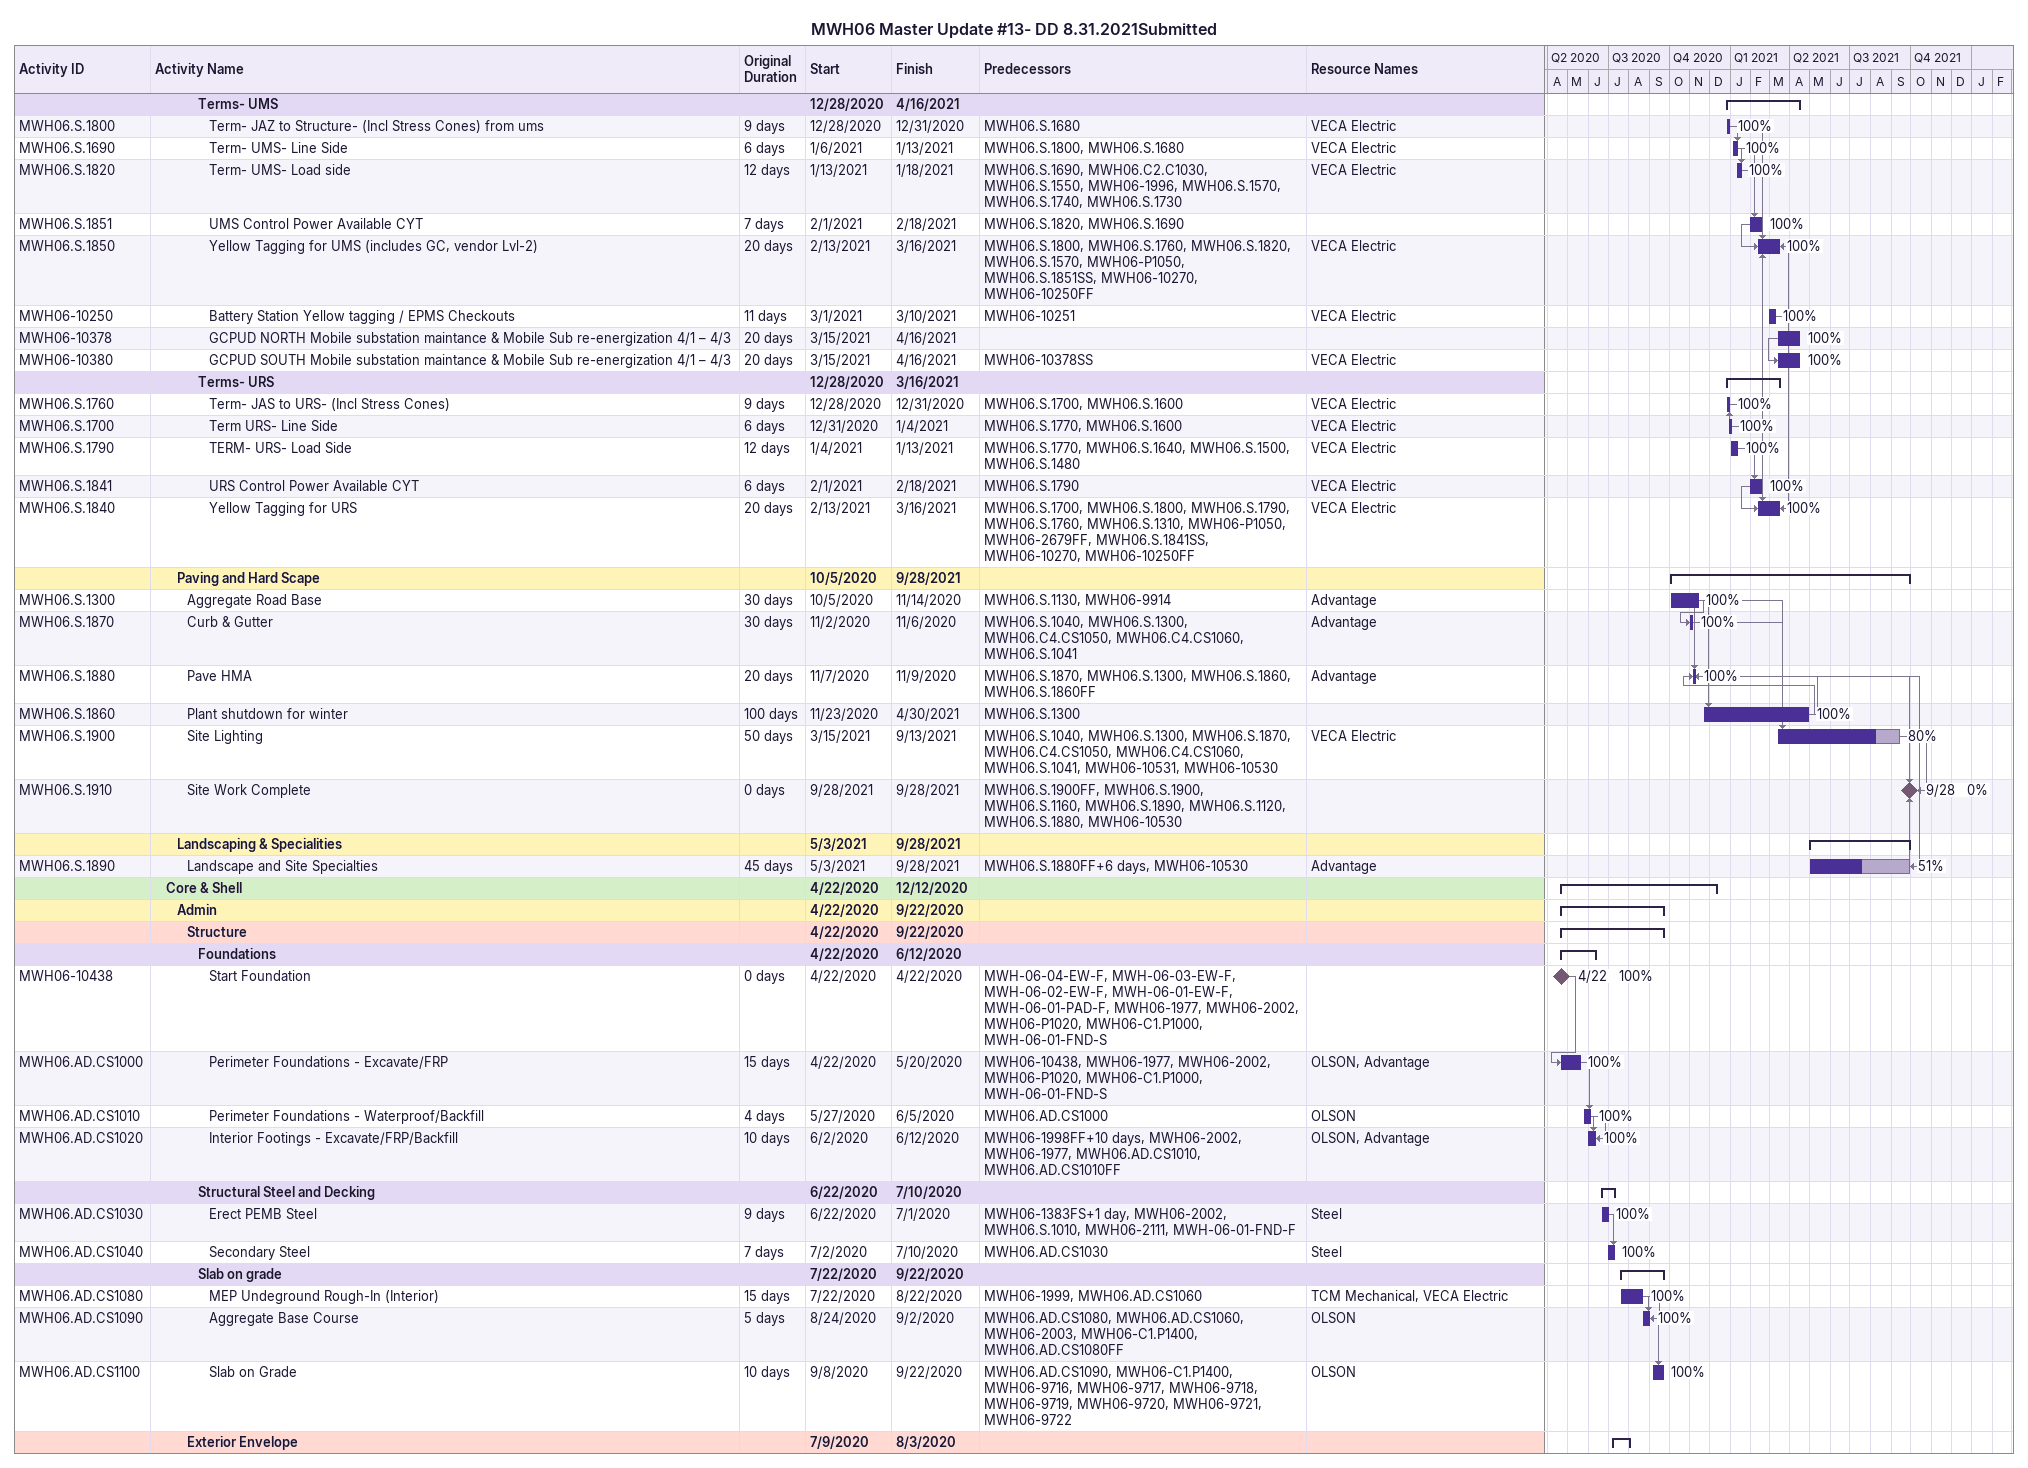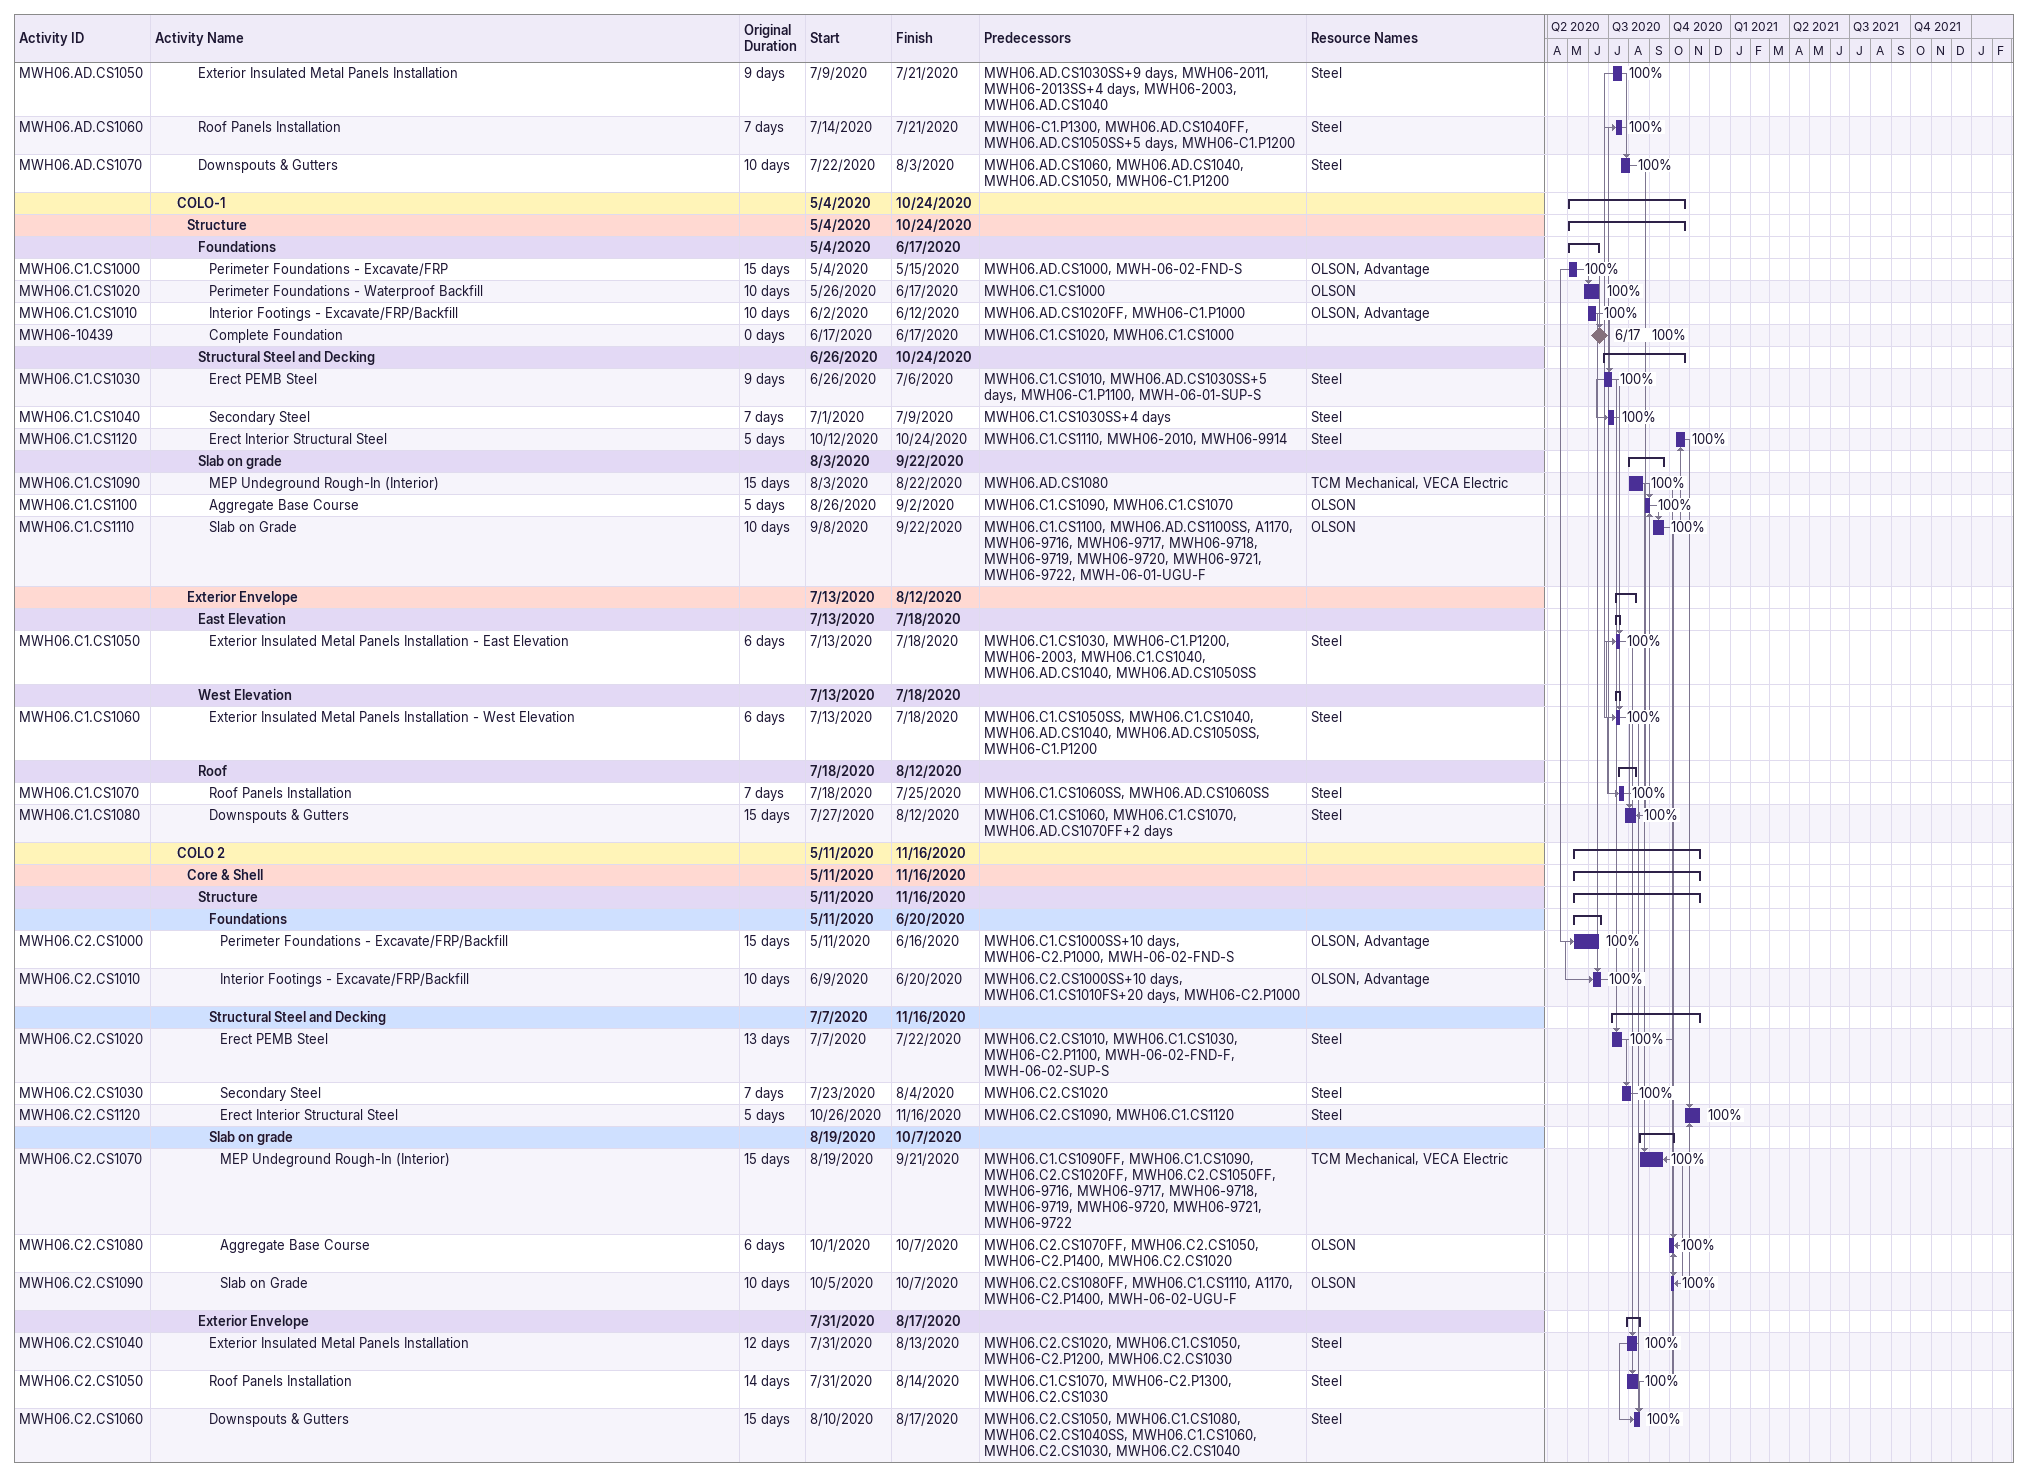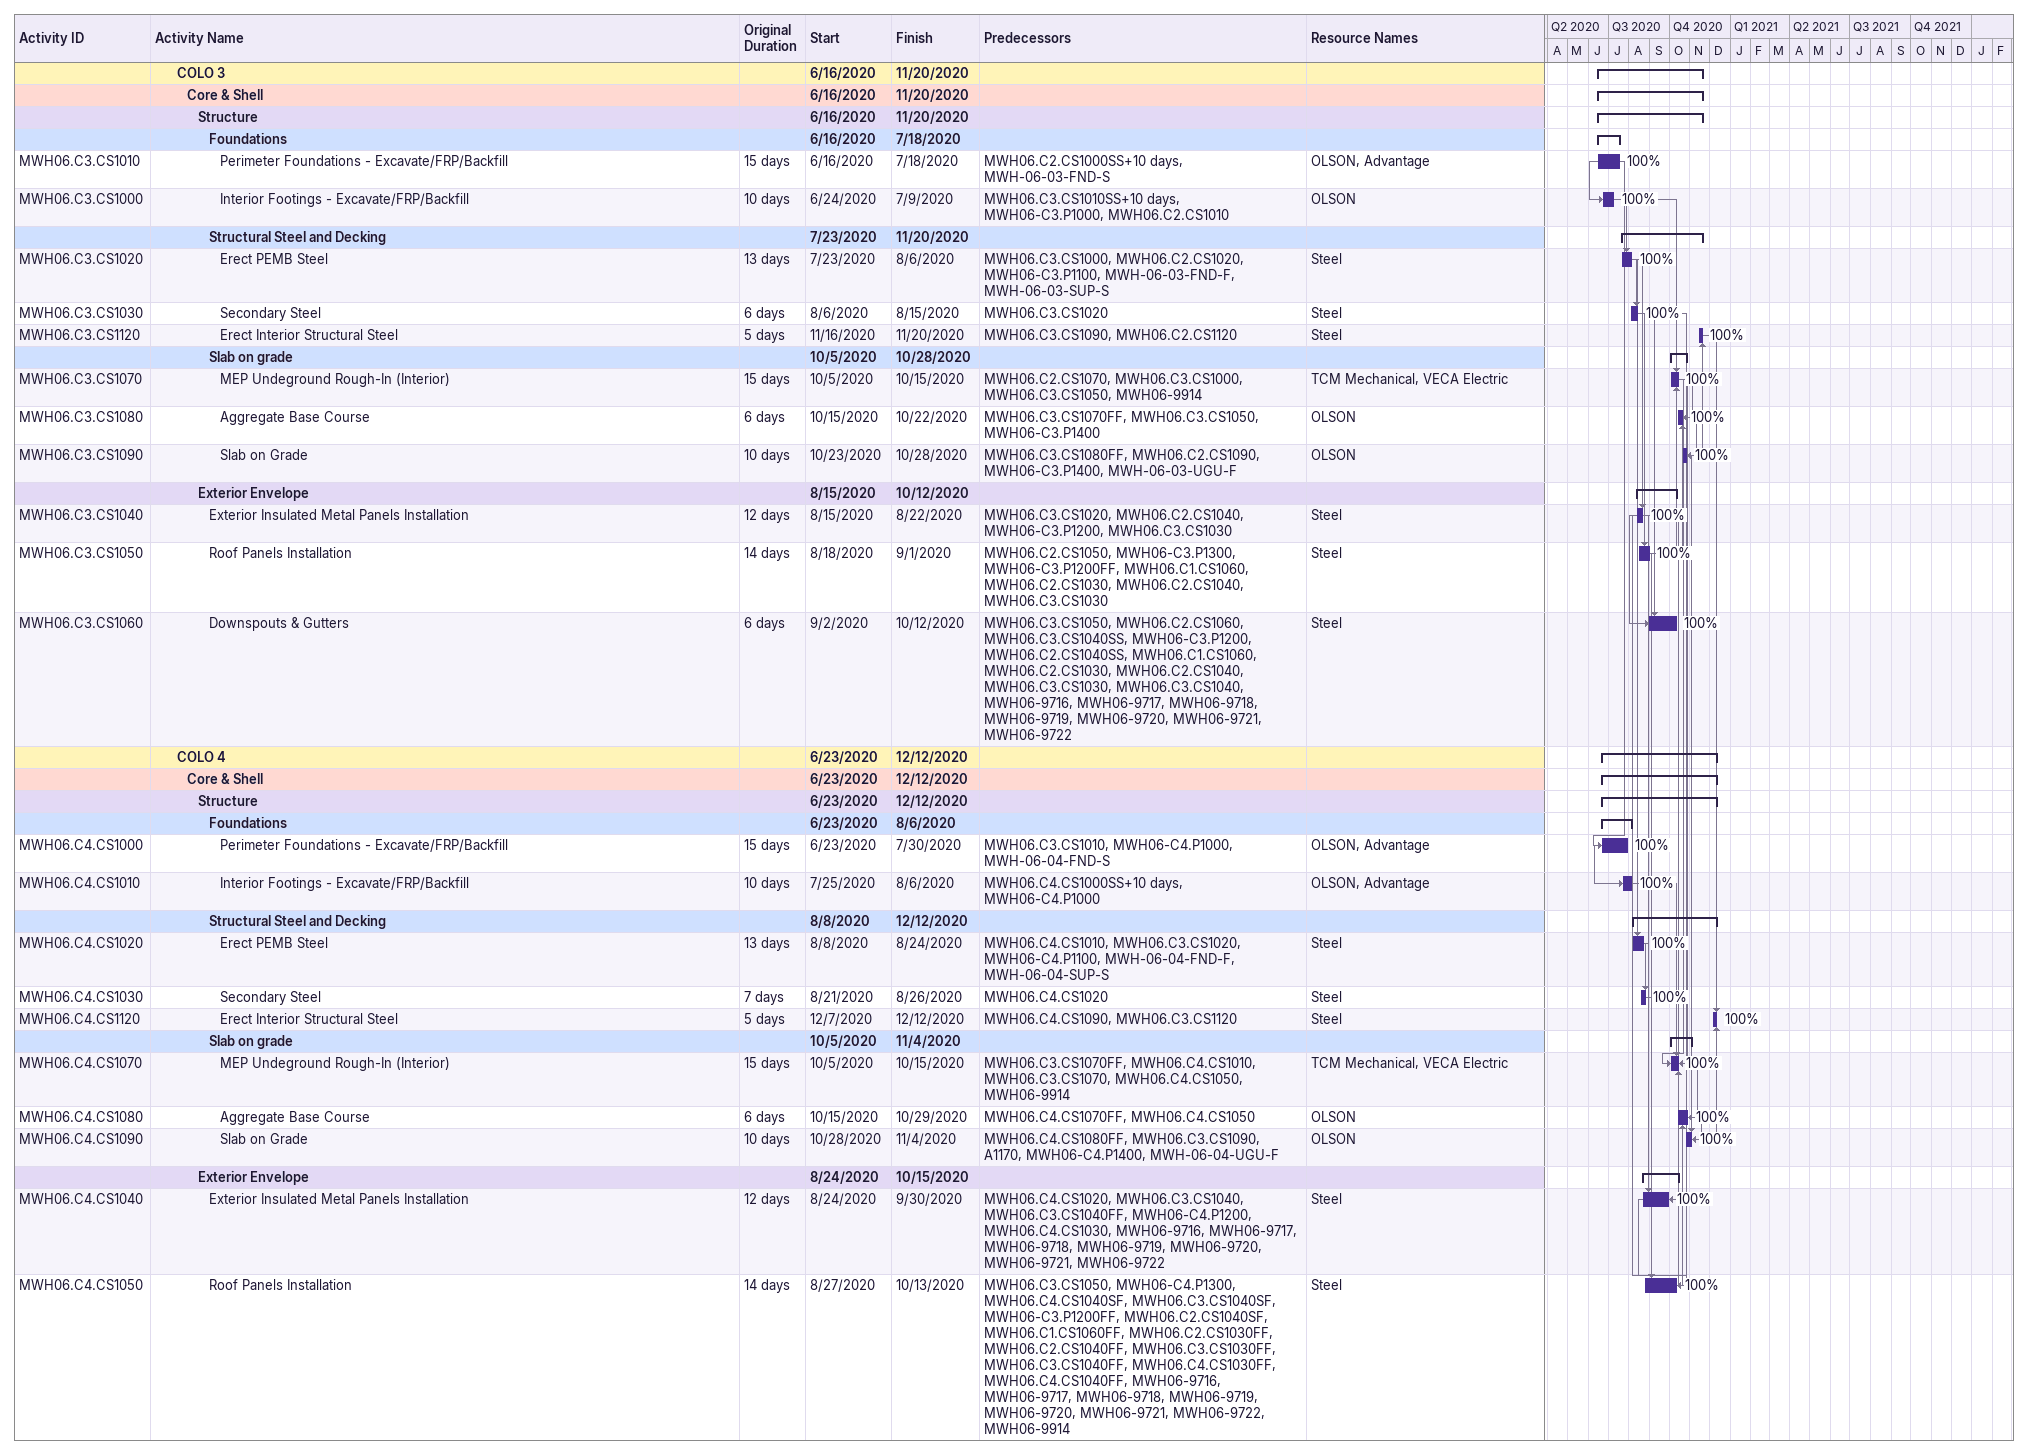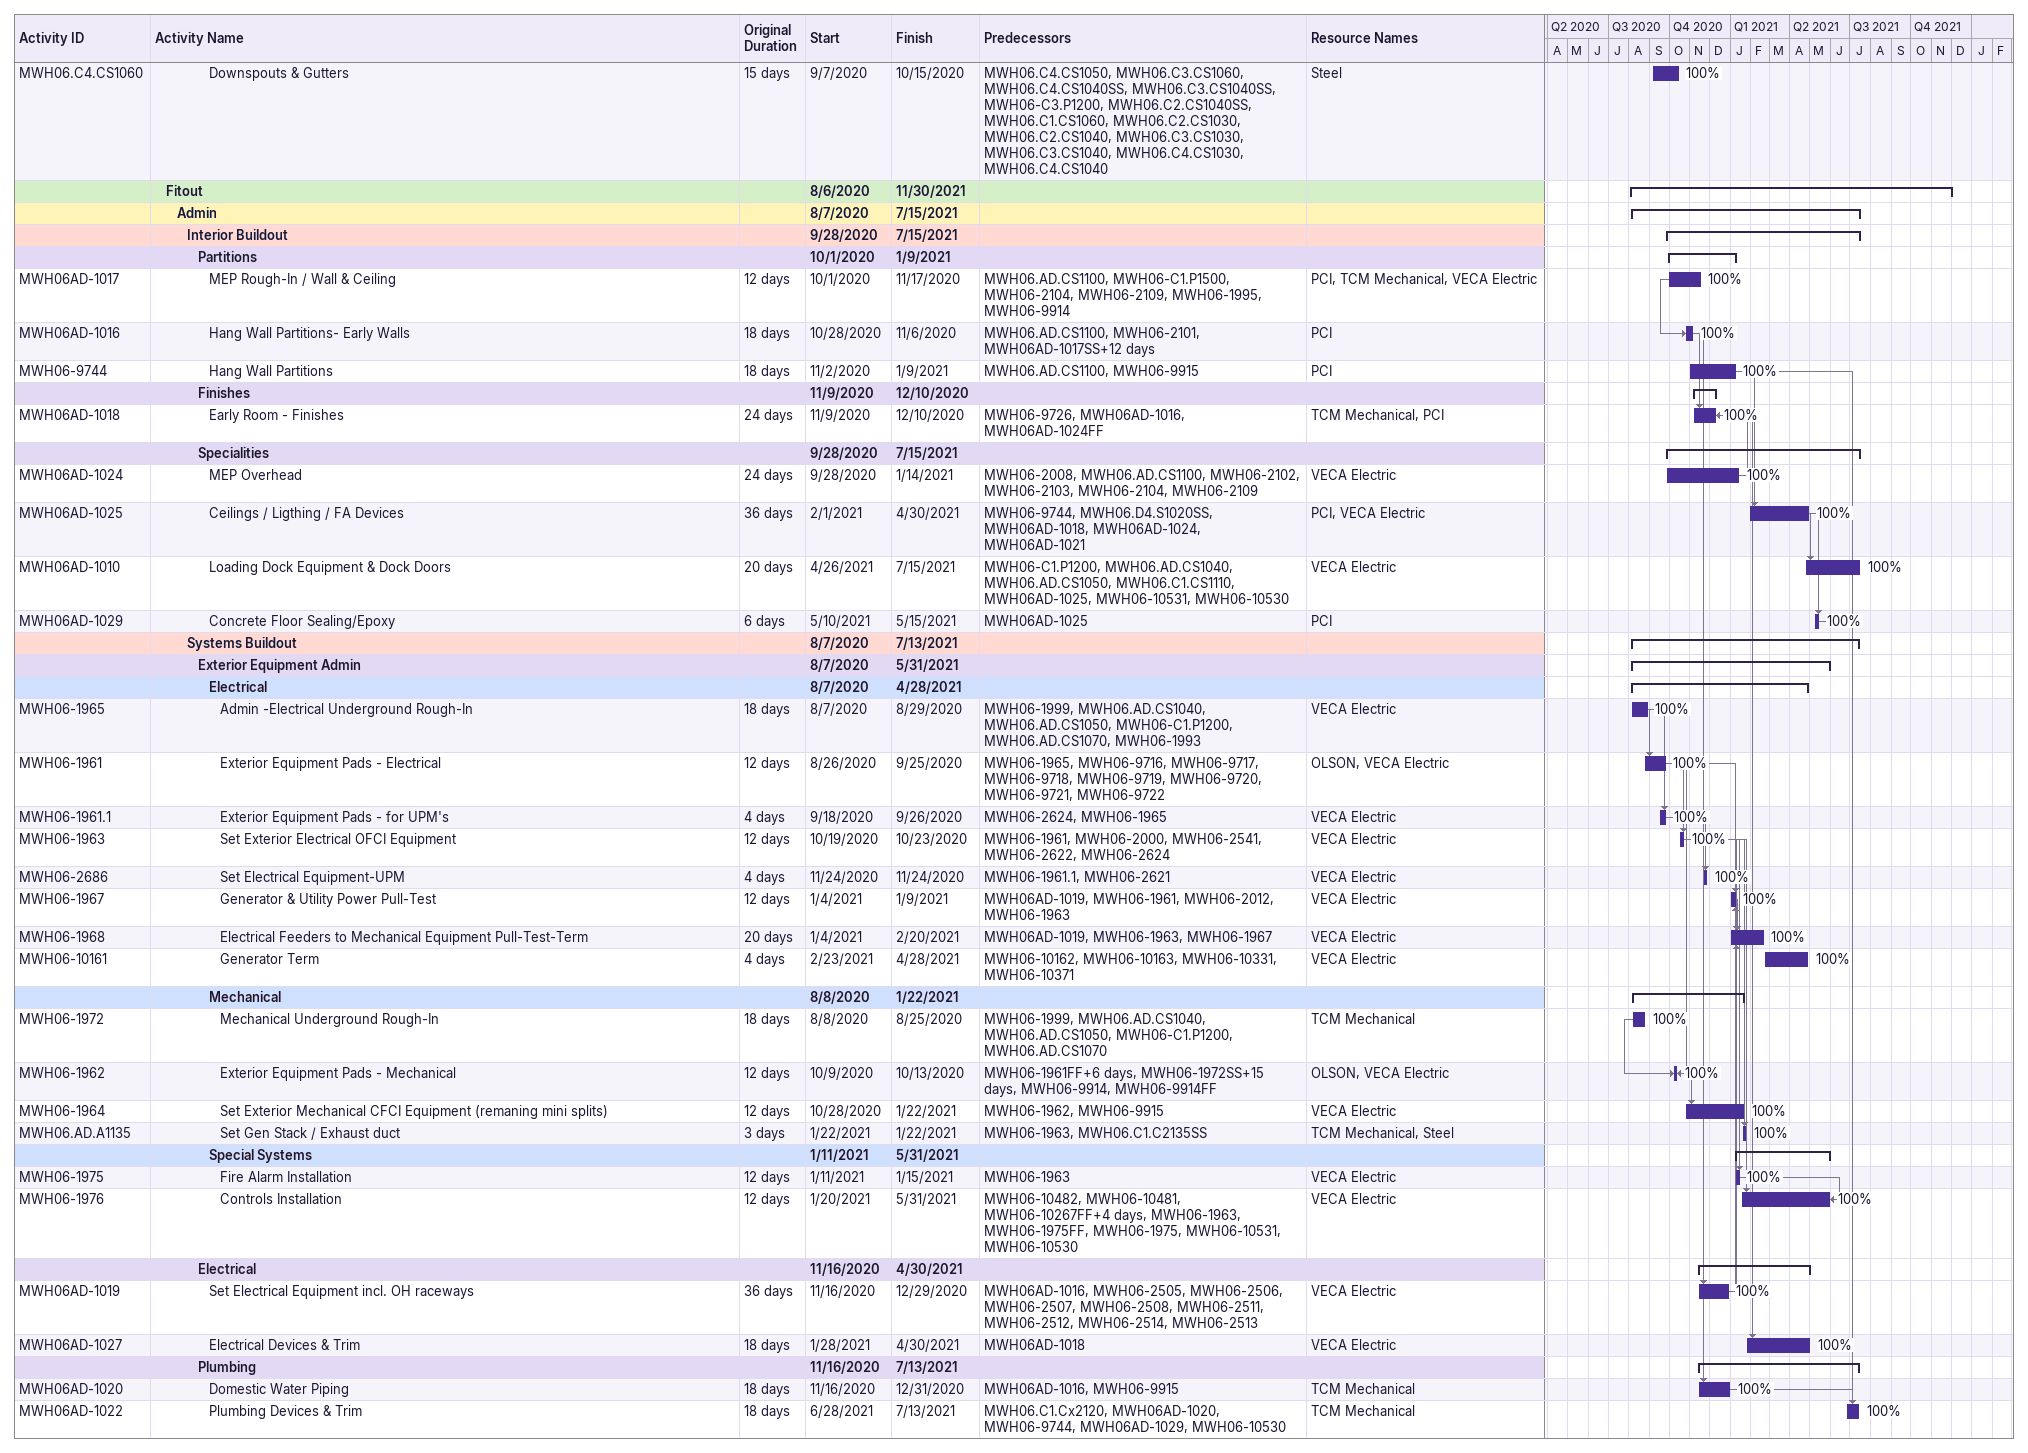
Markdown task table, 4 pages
MWH06 Master Update #13- DD 8.31.2021Submitted

| ID | Level | Task | Original duration | Start | Finish | Predecessors | Resources | % complete |
|---|---|---|---|---|---|---|---|---|
|  | 5 | **Terms- UMS** |  | 2020-12-28 | 2021-04-16 |  |  |  |
| MWH06.S.1800 | 6 | Term- JAZ to Structure- (Incl Stress Cones) from ums | 9d | 2020-12-28 | 2020-12-31 | MWH06.S.1680 | VECA Electric | 100 |
| MWH06.S.1690 | 6 | Term- UMS- Line Side | 6d | 2021-01-06 | 2021-01-13 | MWH06.S.1800, MWH06.S.1680 | VECA Electric | 100 |
| MWH06.S.1820 | 6 | Term- UMS- Load side | 12d | 2021-01-13 | 2021-01-18 | MWH06.S.1690, MWH06.C2.C1030, MWH06.S.1550, MWH06-1996, MWH06.S.1570, MWH06.S.1740, MWH06.S.1730 | VECA Electric | 100 |
| MWH06.S.1851 | 6 | UMS Control Power Available CYT | 7d | 2021-02-01 | 2021-02-18 | MWH06.S.1820, MWH06.S.1690 |  | 100 |
| MWH06.S.1850 | 6 | Yellow Tagging for UMS (includes GC, vendor Lvl-2) | 20d | 2021-02-13 | 2021-03-16 | MWH06.S.1800, MWH06.S.1760, MWH06.S.1820, MWH06.S.1570, MWH06-P1050, MWH06.S.1851SS, MWH06-10270, MWH06-10250FF | VECA Electric | 100 |
| MWH06-10250 | 6 | Battery Station Yellow tagging / EPMS Checkouts | 11d | 2021-03-01 | 2021-03-10 | MWH06-10251 | VECA Electric | 100 |
| MWH06-10378 | 6 | GCPUD NORTH Mobile substation maintance & Mobile Sub re-energization 4/1 – 4/3 | 20d | 2021-03-15 | 2021-04-16 |  |  | 100 |
| MWH06-10380 | 6 | GCPUD SOUTH Mobile substation maintance & Mobile Sub re-energization 4/1 – 4/3 | 20d | 2021-03-15 | 2021-04-16 | MWH06-10378SS | VECA Electric | 100 |
|  | 5 | **Terms- URS** |  | 2020-12-28 | 2021-03-16 |  |  |  |
| MWH06.S.1760 | 6 | Term- JAS to URS- (Incl Stress Cones) | 9d | 2020-12-28 | 2020-12-31 | MWH06.S.1700, MWH06.S.1600 | VECA Electric | 100 |
| MWH06.S.1700 | 6 | Term URS- Line Side | 6d | 2020-12-31 | 2021-01-04 | MWH06.S.1770, MWH06.S.1600 | VECA Electric | 100 |
| MWH06.S.1790 | 6 | TERM- URS- Load Side | 12d | 2021-01-04 | 2021-01-13 | MWH06.S.1770, MWH06.S.1640, MWH06.S.1500, MWH06.S.1480 | VECA Electric | 100 |
| MWH06.S.1841 | 6 | URS Control Power Available CYT | 6d | 2021-02-01 | 2021-02-18 | MWH06.S.1790 | VECA Electric | 100 |
| MWH06.S.1840 | 6 | Yellow Tagging for URS | 20d | 2021-02-13 | 2021-03-16 | MWH06.S.1700, MWH06.S.1800, MWH06.S.1790, MWH06.S.1760, MWH06.S.1310, MWH06-P1050, MWH06-2679FF, MWH06.S.1841SS, MWH06-10270, MWH06-10250FF | VECA Electric | 100 |
|  | 3 | **Paving and Hard Scape** |  | 2020-10-05 | 2021-09-28 |  |  |  |
| MWH06.S.1300 | 4 | Aggregate Road Base | 30d | 2020-10-05 | 2020-11-14 | MWH06.S.1130, MWH06-9914 | Advantage | 100 |
| MWH06.S.1870 | 4 | Curb & Gutter | 30d | 2020-11-02 | 2020-11-06 | MWH06.S.1040, MWH06.S.1300, MWH06.C4.CS1050, MWH06.C4.CS1060, MWH06.S.1041 | Advantage | 100 |
| MWH06.S.1880 | 4 | Pave HMA | 20d | 2020-11-07 | 2020-11-09 | MWH06.S.1870, MWH06.S.1300, MWH06.S.1860, MWH06.S.1860FF | Advantage | 100 |
| MWH06.S.1860 | 4 | Plant shutdown for winter | 100d | 2020-11-23 | 2021-04-30 | MWH06.S.1300 |  | 100 |
| MWH06.S.1900 | 4 | Site Lighting | 50d | 2021-03-15 | 2021-09-13 | MWH06.S.1040, MWH06.S.1300, MWH06.S.1870, MWH06.C4.CS1050, MWH06.C4.CS1060, MWH06.S.1041, MWH06-10531, MWH06-10530 | VECA Electric | 80 |
| MWH06.S.1910 | 4 | Site Work Complete | 0d | 2021-09-28 | 2021-09-28 | MWH06.S.1900FF, MWH06.S.1900, MWH06.S.1160, MWH06.S.1890, MWH06.S.1120, MWH06.S.1880, MWH06-10530 |  | 0 |
|  | 3 | **Landscaping & Specialities** |  | 2021-05-03 | 2021-09-28 |  |  |  |
| MWH06.S.1890 | 4 | Landscape and Site Specialties | 45d | 2021-05-03 | 2021-09-28 | MWH06.S.1880FF+6d, MWH06-10530 | Advantage | 51 |
|  | 2 | **Core & Shell** |  | 2020-04-22 | 2020-12-12 |  |  |  |
|  | 3 | **Admin** |  | 2020-04-22 | 2020-09-22 |  |  |  |
|  | 4 | **Structure** |  | 2020-04-22 | 2020-09-22 |  |  |  |
|  | 5 | **Foundations** |  | 2020-04-22 | 2020-06-12 |  |  |  |
| MWH06-10438 | 6 | Start Foundation | 0d | 2020-04-22 | 2020-04-22 | MWH-06-04-EW-F, MWH-06-03-EW-F, MWH-06-02-EW-F, MWH-06-01-EW-F, MWH-06-01-PAD-F, MWH06-1977, MWH06-2002, MWH06-P1020, MWH06-C1.P1000, MWH-06-01-FND-S |  | 100 |
| MWH06.AD.CS1000 | 6 | Perimeter Foundations - Excavate/FRP | 15d | 2020-04-22 | 2020-05-20 | MWH06-10438, MWH06-1977, MWH06-2002, MWH06-P1020, MWH06-C1.P1000, MWH-06-01-FND-S | OLSON, Advantage | 100 |
| MWH06.AD.CS1010 | 6 | Perimeter Foundations - Waterproof/Backfill | 4d | 2020-05-27 | 2020-06-05 | MWH06.AD.CS1000 | OLSON | 100 |
| MWH06.AD.CS1020 | 6 | Interior Footings - Excavate/FRP/Backfill | 10d | 2020-06-02 | 2020-06-12 | MWH06-1998FF+10d, MWH06-2002, MWH06-1977, MWH06.AD.CS1010, MWH06.AD.CS1010FF | OLSON, Advantage | 100 |
|  | 5 | **Structural Steel and Decking** |  | 2020-06-22 | 2020-07-10 |  |  |  |
| MWH06.AD.CS1030 | 6 | Erect PEMB Steel | 9d | 2020-06-22 | 2020-07-01 | MWH06-1383FS+1d, MWH06-2002, MWH06.S.1010, MWH06-2111, MWH-06-01-FND-F | Steel | 100 |
| MWH06.AD.CS1040 | 6 | Secondary Steel | 7d | 2020-07-02 | 2020-07-10 | MWH06.AD.CS1030 | Steel | 100 |
|  | 5 | **Slab on grade** |  | 2020-07-22 | 2020-09-22 |  |  |  |
| MWH06.AD.CS1080 | 6 | MEP Undeground Rough-In (Interior) | 15d | 2020-07-22 | 2020-08-22 | MWH06-1999, MWH06.AD.CS1060 | TCM Mechanical, VECA Electric | 100 |
| MWH06.AD.CS1090 | 6 | Aggregate Base Course | 5d | 2020-08-24 | 2020-09-02 | MWH06.AD.CS1080, MWH06.AD.CS1060, MWH06-2003, MWH06-C1.P1400, MWH06.AD.CS1080FF | OLSON | 100 |
| MWH06.AD.CS1100 | 6 | Slab on Grade | 10d | 2020-09-08 | 2020-09-22 | MWH06.AD.CS1090, MWH06-C1.P1400, MWH06-9716, MWH06-9717, MWH06-9718, MWH06-9719, MWH06-9720, MWH06-9721, MWH06-9722 | OLSON | 100 |
|  | 4 | **Exterior Envelope** |  | 2020-07-09 | 2020-08-03 |  |  |  |
| MWH06.AD.CS1050 | 5 | Exterior Insulated Metal Panels Installation | 9d | 2020-07-09 | 2020-07-21 | MWH06.AD.CS1030SS+9d, MWH06-2011, MWH06-2013SS+4d, MWH06-2003, MWH06.AD.CS1040 | Steel | 100 |
| MWH06.AD.CS1060 | 5 | Roof Panels Installation | 7d | 2020-07-14 | 2020-07-21 | MWH06-C1.P1300, MWH06.AD.CS1040FF, MWH06.AD.CS1050SS+5d, MWH06-C1.P1200 | Steel | 100 |
| MWH06.AD.CS1070 | 5 | Downspouts & Gutters | 10d | 2020-07-22 | 2020-08-03 | MWH06.AD.CS1060, MWH06.AD.CS1040, MWH06.AD.CS1050, MWH06-C1.P1200 | Steel | 100 |
|  | 3 | **COLO-1** |  | 2020-05-04 | 2020-10-24 |  |  |  |
|  | 4 | **Structure** |  | 2020-05-04 | 2020-10-24 |  |  |  |
|  | 5 | **Foundations** |  | 2020-05-04 | 2020-06-17 |  |  |  |
| MWH06.C1.CS1000 | 6 | Perimeter Foundations - Excavate/FRP | 15d | 2020-05-04 | 2020-05-15 | MWH06.AD.CS1000, MWH-06-02-FND-S | OLSON, Advantage | 100 |
| MWH06.C1.CS1020 | 6 | Perimeter Foundations - Waterproof Backfill | 10d | 2020-05-26 | 2020-06-17 | MWH06.C1.CS1000 | OLSON | 100 |
| MWH06.C1.CS1010 | 6 | Interior Footings - Excavate/FRP/Backfill | 10d | 2020-06-02 | 2020-06-12 | MWH06.AD.CS1020FF, MWH06-C1.P1000 | OLSON, Advantage | 100 |
| MWH06-10439 | 6 | Complete Foundation | 0d | 2020-06-17 | 2020-06-17 | MWH06.C1.CS1020, MWH06.C1.CS1000 |  | 100 |
|  | 5 | **Structural Steel and Decking** |  | 2020-06-26 | 2020-10-24 |  |  |  |
| MWH06.C1.CS1030 | 6 | Erect PEMB Steel | 9d | 2020-06-26 | 2020-07-06 | MWH06.C1.CS1010, MWH06.AD.CS1030SS+5d, MWH06-C1.P1100, MWH-06-01-SUP-S | Steel | 100 |
| MWH06.C1.CS1040 | 6 | Secondary Steel | 7d | 2020-07-01 | 2020-07-09 | MWH06.C1.CS1030SS+4d | Steel | 100 |
| MWH06.C1.CS1120 | 6 | Erect Interior Structural Steel | 5d | 2020-10-12 | 2020-10-24 | MWH06.C1.CS1110, MWH06-2010, MWH06-9914 | Steel | 100 |
|  | 5 | **Slab on grade** |  | 2020-08-03 | 2020-09-22 |  |  |  |
| MWH06.C1.CS1090 | 6 | MEP Undeground Rough-In (Interior) | 15d | 2020-08-03 | 2020-08-22 | MWH06.AD.CS1080 | TCM Mechanical, VECA Electric | 100 |
| MWH06.C1.CS1100 | 6 | Aggregate Base Course | 5d | 2020-08-26 | 2020-09-02 | MWH06.C1.CS1090, MWH06.C1.CS1070 | OLSON | 100 |
| MWH06.C1.CS1110 | 6 | Slab on Grade | 10d | 2020-09-08 | 2020-09-22 | MWH06.C1.CS1100, MWH06.AD.CS1100SS, A1170, MWH06-9716, MWH06-9717, MWH06-9718, MWH06-9719, MWH06-9720, MWH06-9721, MWH06-9722, MWH-06-01-UGU-F | OLSON | 100 |
|  | 4 | **Exterior Envelope** |  | 2020-07-13 | 2020-08-12 |  |  |  |
|  | 5 | **East Elevation** |  | 2020-07-13 | 2020-07-18 |  |  |  |
| MWH06.C1.CS1050 | 6 | Exterior Insulated Metal Panels Installation - East Elevation | 6d | 2020-07-13 | 2020-07-18 | MWH06.C1.CS1030, MWH06-C1.P1200, MWH06-2003, MWH06.C1.CS1040, MWH06.AD.CS1040, MWH06.AD.CS1050SS | Steel | 100 |
|  | 5 | **West Elevation** |  | 2020-07-13 | 2020-07-18 |  |  |  |
| MWH06.C1.CS1060 | 6 | Exterior Insulated Metal Panels Installation - West Elevation | 6d | 2020-07-13 | 2020-07-18 | MWH06.C1.CS1050SS, MWH06.C1.CS1040, MWH06.AD.CS1040, MWH06.AD.CS1050SS, MWH06-C1.P1200 | Steel | 100 |
|  | 5 | **Roof** |  | 2020-07-18 | 2020-08-12 |  |  |  |
| MWH06.C1.CS1070 | 6 | Roof Panels Installation | 7d | 2020-07-18 | 2020-07-25 | MWH06.C1.CS1060SS, MWH06.AD.CS1060SS | Steel | 100 |
| MWH06.C1.CS1080 | 6 | Downspouts & Gutters | 15d | 2020-07-27 | 2020-08-12 | MWH06.C1.CS1060, MWH06.C1.CS1070, MWH06.AD.CS1070FF+2d | Steel | 100 |
|  | 3 | **COLO 2** |  | 2020-05-11 | 2020-11-16 |  |  |  |
|  | 4 | **Core & Shell** |  | 2020-05-11 | 2020-11-16 |  |  |  |
|  | 5 | **Structure** |  | 2020-05-11 | 2020-11-16 |  |  |  |
|  | 6 | **Foundations** |  | 2020-05-11 | 2020-06-20 |  |  |  |
| MWH06.C2.CS1000 | 7 | Perimeter Foundations - Excavate/FRP/Backfill | 15d | 2020-05-11 | 2020-06-16 | MWH06.C1.CS1000SS+10d, MWH06-C2.P1000, MWH-06-02-FND-S | OLSON, Advantage | 100 |
| MWH06.C2.CS1010 | 7 | Interior Footings - Excavate/FRP/Backfill | 10d | 2020-06-09 | 2020-06-20 | MWH06.C2.CS1000SS+10d, MWH06.C1.CS1010FS+20d, MWH06-C2.P1000 | OLSON, Advantage | 100 |
|  | 6 | **Structural Steel and Decking** |  | 2020-07-07 | 2020-11-16 |  |  |  |
| MWH06.C2.CS1020 | 7 | Erect PEMB Steel | 13d | 2020-07-07 | 2020-07-22 | MWH06.C2.CS1010, MWH06.C1.CS1030, MWH06-C2.P1100, MWH-06-02-FND-F, MWH-06-02-SUP-S | Steel | 100 |
| MWH06.C2.CS1030 | 7 | Secondary Steel | 7d | 2020-07-23 | 2020-08-04 | MWH06.C2.CS1020 | Steel | 100 |
| MWH06.C2.CS1120 | 7 | Erect Interior Structural Steel | 5d | 2020-10-26 | 2020-11-16 | MWH06.C2.CS1090, MWH06.C1.CS1120 | Steel | 100 |
|  | 6 | **Slab on grade** |  | 2020-08-19 | 2020-10-07 |  |  |  |
| MWH06.C2.CS1070 | 7 | MEP Undeground Rough-In (Interior) | 15d | 2020-08-19 | 2020-09-21 | MWH06.C1.CS1090FF, MWH06.C1.CS1090, MWH06.C2.CS1020FF, MWH06.C2.CS1050FF, MWH06-9716, MWH06-9717, MWH06-9718, MWH06-9719, MWH06-9720, MWH06-9721, MWH06-9722 | TCM Mechanical, VECA Electric | 100 |
| MWH06.C2.CS1080 | 7 | Aggregate Base Course | 6d | 2020-10-01 | 2020-10-07 | MWH06.C2.CS1070FF, MWH06.C2.CS1050, MWH06-C2.P1400, MWH06.C2.CS1020 | OLSON | 100 |
| MWH06.C2.CS1090 | 7 | Slab on Grade | 10d | 2020-10-05 | 2020-10-07 | MWH06.C2.CS1080FF, MWH06.C1.CS1110, A1170, MWH06-C2.P1400, MWH-06-02-UGU-F | OLSON | 100 |
|  | 5 | **Exterior Envelope** |  | 2020-07-31 | 2020-08-17 |  |  |  |
| MWH06.C2.CS1040 | 6 | Exterior Insulated Metal Panels Installation | 12d | 2020-07-31 | 2020-08-13 | MWH06.C2.CS1020, MWH06.C1.CS1050, MWH06-C2.P1200, MWH06.C2.CS1030 | Steel | 100 |
| MWH06.C2.CS1050 | 6 | Roof Panels Installation | 14d | 2020-07-31 | 2020-08-14 | MWH06.C1.CS1070, MWH06-C2.P1300, MWH06.C2.CS1030 | Steel | 100 |
| MWH06.C2.CS1060 | 6 | Downspouts & Gutters | 15d | 2020-08-10 | 2020-08-17 | MWH06.C2.CS1050, MWH06.C1.CS1080, MWH06.C2.CS1040SS, MWH06.C1.CS1060, MWH06.C2.CS1030, MWH06.C2.CS1040 | Steel | 100 |
|  | 3 | **COLO 3** |  | 2020-06-16 | 2020-11-20 |  |  |  |
|  | 4 | **Core & Shell** |  | 2020-06-16 | 2020-11-20 |  |  |  |
|  | 5 | **Structure** |  | 2020-06-16 | 2020-11-20 |  |  |  |
|  | 6 | **Foundations** |  | 2020-06-16 | 2020-07-18 |  |  |  |
| MWH06.C3.CS1010 | 7 | Perimeter Foundations - Excavate/FRP/Backfill | 15d | 2020-06-16 | 2020-07-18 | MWH06.C2.CS1000SS+10d, MWH-06-03-FND-S | OLSON, Advantage | 100 |
| MWH06.C3.CS1000 | 7 | Interior Footings - Excavate/FRP/Backfill | 10d | 2020-06-24 | 2020-07-09 | MWH06.C3.CS1010SS+10d, MWH06-C3.P1000, MWH06.C2.CS1010 | OLSON | 100 |
|  | 6 | **Structural Steel and Decking** |  | 2020-07-23 | 2020-11-20 |  |  |  |
| MWH06.C3.CS1020 | 7 | Erect PEMB Steel | 13d | 2020-07-23 | 2020-08-06 | MWH06.C3.CS1000, MWH06.C2.CS1020, MWH06-C3.P1100, MWH-06-03-FND-F, MWH-06-03-SUP-S | Steel | 100 |
| MWH06.C3.CS1030 | 7 | Secondary Steel | 6d | 2020-08-06 | 2020-08-15 | MWH06.C3.CS1020 | Steel | 100 |
| MWH06.C3.CS1120 | 7 | Erect Interior Structural Steel | 5d | 2020-11-16 | 2020-11-20 | MWH06.C3.CS1090, MWH06.C2.CS1120 | Steel | 100 |
|  | 6 | **Slab on grade** |  | 2020-10-05 | 2020-10-28 |  |  |  |
| MWH06.C3.CS1070 | 7 | MEP Undeground Rough-In (Interior) | 15d | 2020-10-05 | 2020-10-15 | MWH06.C2.CS1070, MWH06.C3.CS1000, MWH06.C3.CS1050, MWH06-9914 | TCM Mechanical, VECA Electric | 100 |
| MWH06.C3.CS1080 | 7 | Aggregate Base Course | 6d | 2020-10-15 | 2020-10-22 | MWH06.C3.CS1070FF, MWH06.C3.CS1050, MWH06-C3.P1400 | OLSON | 100 |
| MWH06.C3.CS1090 | 7 | Slab on Grade | 10d | 2020-10-23 | 2020-10-28 | MWH06.C3.CS1080FF, MWH06.C2.CS1090, MWH06-C3.P1400, MWH-06-03-UGU-F | OLSON | 100 |
|  | 5 | **Exterior Envelope** |  | 2020-08-15 | 2020-10-12 |  |  |  |
| MWH06.C3.CS1040 | 6 | Exterior Insulated Metal Panels Installation | 12d | 2020-08-15 | 2020-08-22 | MWH06.C3.CS1020, MWH06.C2.CS1040, MWH06-C3.P1200, MWH06.C3.CS1030 | Steel | 100 |
| MWH06.C3.CS1050 | 6 | Roof Panels Installation | 14d | 2020-08-18 | 2020-09-01 | MWH06.C2.CS1050, MWH06-C3.P1300, MWH06-C3.P1200FF, MWH06.C1.CS1060, MWH06.C2.CS1030, MWH06.C2.CS1040, MWH06.C3.CS1030 | Steel | 100 |
| MWH06.C3.CS1060 | 6 | Downspouts & Gutters | 6d | 2020-09-02 | 2020-10-12 | MWH06.C3.CS1050, MWH06.C2.CS1060, MWH06.C3.CS1040SS, MWH06-C3.P1200, MWH06.C2.CS1040SS, MWH06.C1.CS1060, MWH06.C2.CS1030, MWH06.C2.CS1040, MWH06.C3.CS1030, MWH06.C3.CS1040, MWH06-9716, MWH06-9717, MWH06-9718, MWH06-9719, MWH06-9720, MWH06-9721, MWH06-9722 | Steel | 100 |
|  | 3 | **COLO 4** |  | 2020-06-23 | 2020-12-12 |  |  |  |
|  | 4 | **Core & Shell** |  | 2020-06-23 | 2020-12-12 |  |  |  |
|  | 5 | **Structure** |  | 2020-06-23 | 2020-12-12 |  |  |  |
|  | 6 | **Foundations** |  | 2020-06-23 | 2020-08-06 |  |  |  |
| MWH06.C4.CS1000 | 7 | Perimeter Foundations - Excavate/FRP/Backfill | 15d | 2020-06-23 | 2020-07-30 | MWH06.C3.CS1010, MWH06-C4.P1000, MWH-06-04-FND-S | OLSON, Advantage | 100 |
| MWH06.C4.CS1010 | 7 | Interior Footings - Excavate/FRP/Backfill | 10d | 2020-07-25 | 2020-08-06 | MWH06.C4.CS1000SS+10d, MWH06-C4.P1000 | OLSON, Advantage | 100 |
|  | 6 | **Structural Steel and Decking** |  | 2020-08-08 | 2020-12-12 |  |  |  |
| MWH06.C4.CS1020 | 7 | Erect PEMB Steel | 13d | 2020-08-08 | 2020-08-24 | MWH06.C4.CS1010, MWH06.C3.CS1020, MWH06-C4.P1100, MWH-06-04-FND-F, MWH-06-04-SUP-S | Steel | 100 |
| MWH06.C4.CS1030 | 7 | Secondary Steel | 7d | 2020-08-21 | 2020-08-26 | MWH06.C4.CS1020 | Steel | 100 |
| MWH06.C4.CS1120 | 7 | Erect Interior Structural Steel | 5d | 2020-12-07 | 2020-12-12 | MWH06.C4.CS1090, MWH06.C3.CS1120 | Steel | 100 |
|  | 6 | **Slab on grade** |  | 2020-10-05 | 2020-11-04 |  |  |  |
| MWH06.C4.CS1070 | 7 | MEP Undeground Rough-In (Interior) | 15d | 2020-10-05 | 2020-10-15 | MWH06.C3.CS1070FF, MWH06.C4.CS1010, MWH06.C3.CS1070, MWH06.C4.CS1050, MWH06-9914 | TCM Mechanical, VECA Electric | 100 |
| MWH06.C4.CS1080 | 7 | Aggregate Base Course | 6d | 2020-10-15 | 2020-10-29 | MWH06.C4.CS1070FF, MWH06.C4.CS1050 | OLSON | 100 |
| MWH06.C4.CS1090 | 7 | Slab on Grade | 10d | 2020-10-28 | 2020-11-04 | MWH06.C4.CS1080FF, MWH06.C3.CS1090, A1170, MWH06-C4.P1400, MWH-06-04-UGU-F | OLSON | 100 |
|  | 5 | **Exterior Envelope** |  | 2020-08-24 | 2020-10-15 |  |  |  |
| MWH06.C4.CS1040 | 6 | Exterior Insulated Metal Panels Installation | 12d | 2020-08-24 | 2020-09-30 | MWH06.C4.CS1020, MWH06.C3.CS1040, MWH06.C3.CS1040FF, MWH06-C4.P1200, MWH06.C4.CS1030, MWH06-9716, MWH06-9717, MWH06-9718, MWH06-9719, MWH06-9720, MWH06-9721, MWH06-9722 | Steel | 100 |
| MWH06.C4.CS1050 | 6 | Roof Panels Installation | 14d | 2020-08-27 | 2020-10-13 | MWH06.C3.CS1050, MWH06-C4.P1300, MWH06.C4.CS1040SF, MWH06.C3.CS1040SF, MWH06-C3.P1200FF, MWH06.C2.CS1040SF, MWH06.C1.CS1060FF, MWH06.C2.CS1030FF, MWH06.C2.CS1040FF, MWH06.C3.CS1030FF, MWH06.C3.CS1040FF, MWH06.C4.CS1030FF, MWH06.C4.CS1040FF, MWH06-9716, MWH06-9717, MWH06-9718, MWH06-9719, MWH06-9720, MWH06-9721, MWH06-9722, MWH06-9914 | Steel | 100 |
| MWH06.C4.CS1060 | 6 | Downspouts & Gutters | 15d | 2020-09-07 | 2020-10-15 | MWH06.C4.CS1050, MWH06.C3.CS1060, MWH06.C4.CS1040SS, MWH06.C3.CS1040SS, MWH06-C3.P1200, MWH06.C2.CS1040SS, MWH06.C1.CS1060, MWH06.C2.CS1030, MWH06.C2.CS1040, MWH06.C3.CS1030, MWH06.C3.CS1040, MWH06.C4.CS1030, MWH06.C4.CS1040 | Steel | 100 |
|  | 2 | **Fitout** |  | 2020-08-06 | 2021-11-30 |  |  |  |
|  | 3 | **Admin** |  | 2020-08-07 | 2021-07-15 |  |  |  |
|  | 4 | **Interior Buildout** |  | 2020-09-28 | 2021-07-15 |  |  |  |
|  | 5 | **Partitions** |  | 2020-10-01 | 2021-01-09 |  |  |  |
| MWH06AD-1017 | 6 | MEP Rough-In / Wall & Ceiling | 12d | 2020-10-01 | 2020-11-17 | MWH06.AD.CS1100, MWH06-C1.P1500, MWH06-2104, MWH06-2109, MWH06-1995, MWH06-9914 | PCI, TCM Mechanical, VECA Electric | 100 |
| MWH06AD-1016 | 6 | Hang Wall Partitions- Early Walls | 18d | 2020-10-28 | 2020-11-06 | MWH06.AD.CS1100, MWH06-2101, MWH06AD-1017SS+12d | PCI | 100 |
| MWH06-9744 | 6 | Hang Wall Partitions | 18d | 2020-11-02 | 2021-01-09 | MWH06.AD.CS1100, MWH06-9915 | PCI | 100 |
|  | 5 | **Finishes** |  | 2020-11-09 | 2020-12-10 |  |  |  |
| MWH06AD-1018 | 6 | Early Room - Finishes | 24d | 2020-11-09 | 2020-12-10 | MWH06-9726, MWH06AD-1016, MWH06AD-1024FF | TCM Mechanical, PCI | 100 |
|  | 5 | **Specialities** |  | 2020-09-28 | 2021-07-15 |  |  |  |
| MWH06AD-1024 | 6 | MEP Overhead | 24d | 2020-09-28 | 2021-01-14 | MWH06-2008, MWH06.AD.CS1100, MWH06-2102, MWH06-2103, MWH06-2104, MWH06-2109 | VECA Electric | 100 |
| MWH06AD-1025 | 6 | Ceilings / Ligthing / FA Devices | 36d | 2021-02-01 | 2021-04-30 | MWH06-9744, MWH06.D4.S1020SS, MWH06AD-1018, MWH06AD-1024, MWH06AD-1021 | PCI, VECA Electric | 100 |
| MWH06AD-1010 | 6 | Loading Dock Equipment & Dock Doors | 20d | 2021-04-26 | 2021-07-15 | MWH06-C1.P1200, MWH06.AD.CS1040, MWH06.AD.CS1050, MWH06.C1.CS1110, MWH06AD-1025, MWH06-10531, MWH06-10530 | VECA Electric | 100 |
| MWH06AD-1029 | 6 | Concrete Floor Sealing/Epoxy | 6d | 2021-05-10 | 2021-05-15 | MWH06AD-1025 | PCI | 100 |
|  | 4 | **Systems Buildout** |  | 2020-08-07 | 2021-07-13 |  |  |  |
|  | 5 | **Exterior Equipment Admin** |  | 2020-08-07 | 2021-05-31 |  |  |  |
|  | 6 | **Electrical** |  | 2020-08-07 | 2021-04-28 |  |  |  |
| MWH06-1965 | 7 | Admin -Electrical Underground Rough-In | 18d | 2020-08-07 | 2020-08-29 | MWH06-1999, MWH06.AD.CS1040, MWH06.AD.CS1050, MWH06-C1.P1200, MWH06.AD.CS1070, MWH06-1993 | VECA Electric | 100 |
| MWH06-1961 | 7 | Exterior Equipment Pads - Electrical | 12d | 2020-08-26 | 2020-09-25 | MWH06-1965, MWH06-9716, MWH06-9717, MWH06-9718, MWH06-9719, MWH06-9720, MWH06-9721, MWH06-9722 | OLSON, VECA Electric | 100 |
| MWH06-1961.1 | 7 | Exterior Equipment Pads - for UPM's | 4d | 2020-09-18 | 2020-09-26 | MWH06-2624, MWH06-1965 | VECA Electric | 100 |
| MWH06-1963 | 7 | Set Exterior Electrical OFCI Equipment | 12d | 2020-10-19 | 2020-10-23 | MWH06-1961, MWH06-2000, MWH06-2541, MWH06-2622, MWH06-2624 | VECA Electric | 100 |
| MWH06-2686 | 7 | Set Electrical Equipment-UPM | 4d | 2020-11-24 | 2020-11-24 | MWH06-1961.1, MWH06-2621 | VECA Electric | 100 |
| MWH06-1967 | 7 | Generator & Utility Power Pull-Test | 12d | 2021-01-04 | 2021-01-09 | MWH06AD-1019, MWH06-1961, MWH06-2012, MWH06-1963 | VECA Electric | 100 |
| MWH06-1968 | 7 | Electrical Feeders to Mechanical Equipment Pull-Test-Term | 20d | 2021-01-04 | 2021-02-20 | MWH06AD-1019, MWH06-1963, MWH06-1967 | VECA Electric | 100 |
| MWH06-10161 | 7 | Generator Term | 4d | 2021-02-23 | 2021-04-28 | MWH06-10162, MWH06-10163, MWH06-10331, MWH06-10371 | VECA Electric | 100 |
|  | 6 | **Mechanical** |  | 2020-08-08 | 2021-01-22 |  |  |  |
| MWH06-1972 | 7 | Mechanical Underground Rough-In | 18d | 2020-08-08 | 2020-08-25 | MWH06-1999, MWH06.AD.CS1040, MWH06.AD.CS1050, MWH06-C1.P1200, MWH06.AD.CS1070 | TCM Mechanical | 100 |
| MWH06-1962 | 7 | Exterior Equipment Pads - Mechanical | 12d | 2020-10-09 | 2020-10-13 | MWH06-1961FF+6d, MWH06-1972SS+15d, MWH06-9914, MWH06-9914FF | OLSON, VECA Electric | 100 |
| MWH06-1964 | 7 | Set Exterior Mechanical CFCI Equipment (remaning mini splits) | 12d | 2020-10-28 | 2021-01-22 | MWH06-1962, MWH06-9915 | VECA Electric | 100 |
| MWH06.AD.A1135 | 7 | Set Gen Stack / Exhaust duct | 3d | 2021-01-22 | 2021-01-22 | MWH06-1963, MWH06.C1.C2135SS | TCM Mechanical, Steel | 100 |
|  | 6 | **Special Systems** |  | 2021-01-11 | 2021-05-31 |  |  |  |
| MWH06-1975 | 7 | Fire Alarm Installation | 12d | 2021-01-11 | 2021-01-15 | MWH06-1963 | VECA Electric | 100 |
| MWH06-1976 | 7 | Controls Installation | 12d | 2021-01-20 | 2021-05-31 | MWH06-10482, MWH06-10481, MWH06-10267FF+4d, MWH06-1963, MWH06-1975FF, MWH06-1975, MWH06-10531, MWH06-10530 | VECA Electric | 100 |
|  | 5 | **Electrical** |  | 2020-11-16 | 2021-04-30 |  |  |  |
| MWH06AD-1019 | 6 | Set Electrical Equipment incl. OH raceways | 36d | 2020-11-16 | 2020-12-29 | MWH06AD-1016, MWH06-2505, MWH06-2506, MWH06-2507, MWH06-2508, MWH06-2511, MWH06-2512, MWH06-2514, MWH06-2513 | VECA Electric | 100 |
| MWH06AD-1027 | 6 | Electrical Devices & Trim | 18d | 2021-01-28 | 2021-04-30 | MWH06AD-1018 | VECA Electric | 100 |
|  | 5 | **Plumbing** |  | 2020-11-16 | 2021-07-13 |  |  |  |
| MWH06AD-1020 | 6 | Domestic Water Piping | 18d | 2020-11-16 | 2020-12-31 | MWH06AD-1016, MWH06-9915 | TCM Mechanical | 100 |
| MWH06AD-1022 | 6 | Plumbing Devices & Trim | 18d | 2021-06-28 | 2021-07-13 | MWH06.C1.Cx2120, MWH06AD-1020, MWH06-9744, MWH06AD-1029, MWH06-10530 | TCM Mechanical | 100 |
